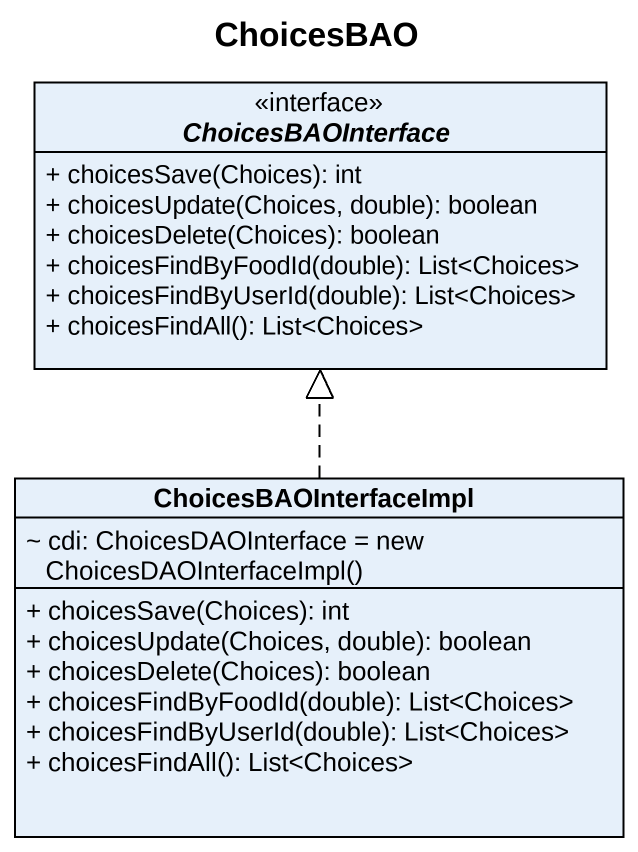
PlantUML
@startuml
title ChoicesBAO
hide circle
hide empty members
skinparam classAttributeIconSize 0
interface ChoicesBAOInterface <<interface>> {
  + choicesSave(Choices): int
  + choicesUpdate(Choices, double): boolean
  + choicesDelete(Choices): boolean
  + choicesFindByFoodId(double): List<Choices>
  + choicesFindByUserId(double): List<Choices>
  + choicesFindAll(): List<Choices>
}
class ChoicesBAOInterfaceImpl {
  {field} ~ cdi: ChoicesDAOInterface = new ChoicesDAOInterfaceImpl()
  + choicesSave(Choices): int
  + choicesUpdate(Choices, double): boolean
  + choicesDelete(Choices): boolean
  + choicesFindByFoodId(double): List<Choices>
  + choicesFindByUserId(double): List<Choices>
  + choicesFindAll(): List<Choices>
}
ChoicesBAOInterfaceImpl .up.|> ChoicesBAOInterface
@enduml
